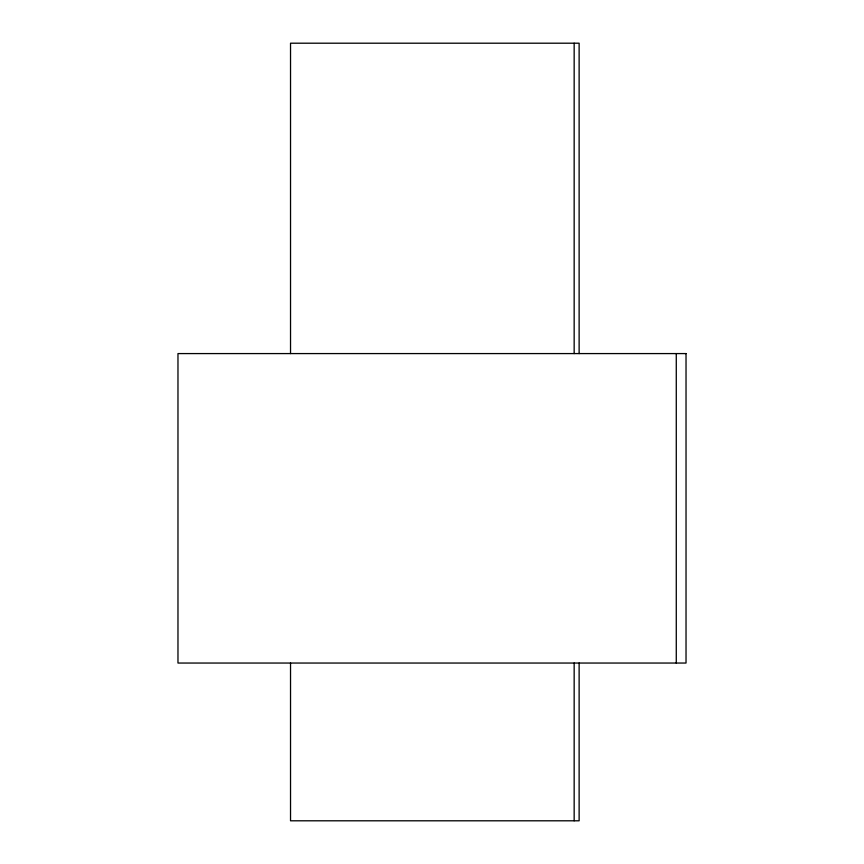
<?xml version="1.0" encoding="UTF-8"?>
<svg xmlns="http://www.w3.org/2000/svg" width="864" height="864" viewBox="0 0 864 864"><rect width="100%" height="100%" fill="white"/><g stroke="black" fill="none" stroke-linecap="round" stroke-linejoin="round"><path stroke-width="1.3" d="M676.274 353.581L676.274 663.044M579.128 353.581L579.128 43.2L290.531 43.2L290.531 353.581M579.128 663.044L579.128 820.8L290.531 820.8L290.531 663.044M574.16 43.2L574.16 353.581M574.16 663.044L574.16 820.8M686.027 353.581L177.973 353.581L177.973 663.044L686.027 663.044L686.027 353.581"/></g></svg>
